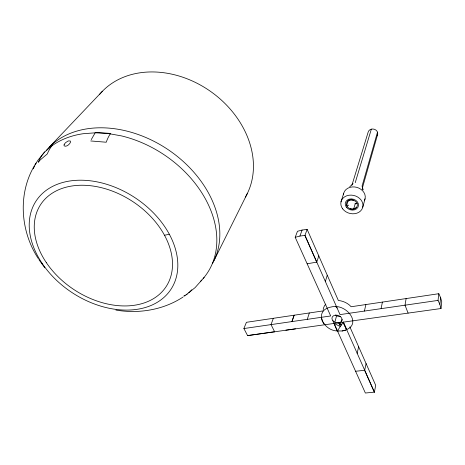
<?xml version="1.0" encoding="UTF-8"?>
<svg xmlns="http://www.w3.org/2000/svg" width="465" height="465" viewBox="0 0 465 465"><rect width="100%" height="100%" fill="white"/><g stroke="black" fill="none" stroke-linecap="round" stroke-linejoin="round"><path stroke-width="0.7" d="M285.876 330.197L343.356 322.146L374.406 392.14L365.368 393.024L332.859 320.676A5.144 3.761 16.4 0 1 333.44 315.84A5.144 3.761 16.4 0 1 339.915 316.281A5.144 3.761 16.4 0 1 341.56 321.269C339.363 323.919 334.934 323.088 332.859 320.676M323.262 309.678L323.32 308.469L324.518 305.633L325.825 304.209M343.356 322.146L441.006 308.522L441.75 301.779L440.622 297.67L438.815 293.706L351.162 306.743C347.901 303.104 343.17 300.965 338.346 300.471L307.132 229.367L302.122 230.059L297.461 231.291L295.199 237.295L330.691 315.962L243.904 328.54L247.601 335.625L295.478 328.848M441.006 308.522L439.861 304.395L440.622 297.67M439.861 304.395L438.036 300.402L438.815 293.706M406.119 298.565L405.015 305.185L408.113 313.114M374.406 392.14L375.697 385.322L349.883 326.918M307.132 229.367L304.959 235.389L340.014 314.607L381.079 308.655L382.41 302.087M366.077 363.537L364.676 370.268L355.556 371.279M357.149 353.336L358.637 346.681M364.397 311.097L365.879 304.569M341.56 321.269L342.066 319.316M334.852 322.21L336.59 315.729M362.77 207.181L365.06 198.817M362.27 188.401L377.632 134.397M377.493 132.165L362.084 186.023L362.84 189.313L362.299 186.959M353.673 209.058L355.283 203.496M325.361 281.488L327.255 275.193M355.231 182.669L371.337 129.154M348.314 200.09L346.634 205.623L348.715 205.187M351.924 185.192L368.123 132.229A4.877 4.278 11.4 0 1 374.476 129.311A4.877 4.278 11.4 0 1 377.214 135.431M307.278 319.374L309.318 312.957M340.985 201.886L343.594 193.643M318.787 255.907L316.775 262.091L307.162 263.806M294.095 315.218L291.974 321.571L294.147 315.212L323.204 310.893M273.327 318.31L271.037 324.611L274.641 331.818M295.199 237.295L299.902 236.069L302.122 230.059M243.904 328.54L246.409 322.309L294.147 315.212M91.256 139.64L95.395 132.397L110.653 133.438L109.502 135.088A59.596 32.068 74.9 0 0 106.543 141.377L106.253 142.232L90.733 140.953M214.04 260.47L247.456 193.254M36.096 163.035C17.507 191.667 19.815 230.506 38.304 258.592M343.275 322.146L337.363 330.952C323.187 330.755 312.922 310.202 331.568 306.912C347.099 302.959 364.444 326.511 342.234 330.952M44.739 151.91L42.024 155.304A56.887 35.02 74.2 0 0 38.659 161.454L38.322 162.291L40.188 159.989L47.279 153.944L47.616 153.13A60.508 36.636 73.4 0 1 50.987 147.062L52.272 145.452L44.309 152.357L38.02 160.123A101.748 74.493 33.7 0 0 35.119 164.988M204.129 277.489L195.091 287.614L184.622 296.06M49.087 147.341L102.44 91.216M353.098 183.663L349.761 186.744M347.245 201.548L349.203 200.194A6.039 4.958 14.9 0 1 350.877 199.84L353.54 200.217M356.452 207.506L354.481 208.832A6.033 4.952 15 0 1 352.819 209.18L350.18 208.802M188.79 292.781L189.261 292.386A56.992 29.655 78.1 0 0 191.673 289.794M183.623 296.147L184.808 295.467M185.994 294.781L187.18 294.095M182.943 297.106C163.366 309.934 138.82 313.974 115.913 310.068M345.919 330.063L342.252 330.987L337.363 330.952L338.247 331.103M164.476 235.273L169.347 234.221M354.998 203.868L357.103 203.432M381.079 308.655L438.036 300.402M247.56 335.567L274.612 331.772M299.902 236.069L304.959 235.389M341.327 324.494L340.008 324.535L338.869 322.524M346.605 329.644L343.298 322.216M335.643 306.749L336.596 306.906L337.108 308.028M341.287 325.082L338.7 322.855L340.357 326.546L333.98 323.454L337.154 330.865M341.705 324.675L339.869 322.553M38.857 259.546L44.774 267.794M324.175 324.14L322.268 321.141L321.332 317.316M343.071 322.547L346.14 328.592M304.871 235.395L316.717 262.097M364.624 370.279L374.331 392.158M362.508 187.877L363.113 189.941M46.209 150.532A100.736 74.278 33.8 0 1 168.603 149.974A100.736 74.278 33.8 0 1 212.447 263.539M203.147 278.523A101.748 74.493 33.7 0 0 204.472 197.241A101.748 74.493 33.7 0 0 121.568 135.919L108.322 133.536L95.412 132.81L83.107 133.728A101.748 74.493 33.7 0 0 52.092 145.685M201.769 280.058A101.748 74.493 33.7 0 1 200.339 281.534M33.288 168.807A101.748 74.493 33.7 0 1 34.474 166.249M99.696 94.256A89.39 71.151 35.4 0 1 210.599 91.442A89.39 71.151 35.4 0 1 245.444 197.044M343.426 194.823A11.044 9.137 14.6 0 1 356.765 187.343A11.044 9.137 14.6 0 1 364.432 200.502M340.403 316.363A5.098 3.749 16.3 0 1 335.498 315.055M64.135 144.708L64.042 145.807C66.175 147.283 69.343 144.592 70.366 142.528A3.912 1.866 -33.9 0 0 70.18 140.971L68.274 140.924L65.827 142.482A3.941 1.581 -40.3 0 0 64.158 144.632L64.135 144.708M42.083 263.289A80.608 56.933 33.2 0 0 170.463 290.044A80.608 56.933 33.2 0 0 98.045 182.071A80.608 56.933 33.2 0 0 42.083 263.289M46.395 262.731A74.97 52.94 33.1 0 0 165.749 287.178A74.97 52.94 33.1 0 0 97.964 186.907A74.97 52.94 33.1 0 0 46.395 262.731M342.67 208.855A11.212 9.201 15 0 0 361.834 209.407A11.212 9.201 15 0 0 351.174 195.114A11.212 9.201 15 0 0 342.67 208.855M347.262 206.727A5.603 4.604 15 0 0 356.847 206.966A5.603 4.604 15 0 0 351.482 199.84A5.603 4.604 15 0 0 347.262 206.727M346.344 207.157A6.725 5.522 15 0 0 357.841 207.454A6.725 5.522 15 0 0 351.412 198.898A6.725 5.522 15 0 0 346.344 207.157"/></g></svg>
